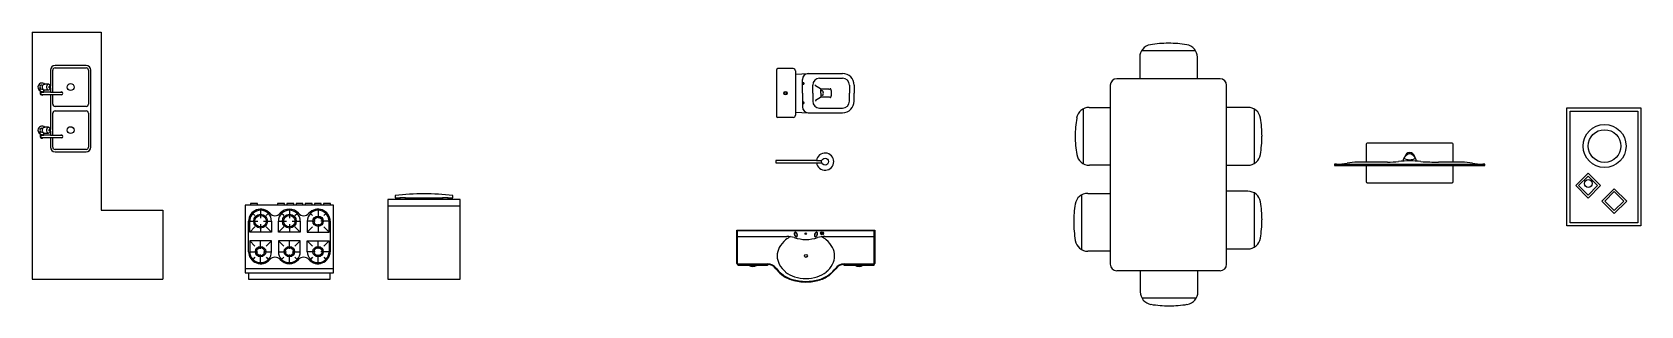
# Model space of a CAD drawing. Header units: centimetres. Extents: x 1322 to 4059, y 2074 to 2366.
# Drawn here: x 1322 to 2722, y 2074 to 2312 of the extents above; entities that cross this region are included whole.
import ezdxf

# ---------------------------------------------------------------- set-up
doc = ezdxf.new("R2010")
doc.units = ezdxf.units.CM
doc.layers.add('Blocos', color=242, linetype='Continuous')

# ---------------------------------------------------------------- blocks, each defined once
blk = doc.blocks.new('pia_cozinha')
at = {"layer": 'Blocos'}
for p, q in [((0, 214.9), (60, 214.9)), ((0, 214.9), (0, 0)), ((60, 214.9), (60, 60)), ((15.9, 181.9), (15.9, 167.9)), ((17.9, 162.7), (17.9, 181.9)), ((46.9, 185.9), (19.9, 185.9)), ((19.9, 183.9), (46.9, 183.9)), ((48.9, 181.9), (48.9, 152.4)), ((50.9, 114.9), (50.9, 181.9)), ((8.5, 168.9), (9.2, 168.9)), ((10.5, 169.7), (10.9, 169.7)), ((14.2, 169.7), (10.9, 169.7)), ((7, 164), (7, 166)), ((7, 164), (7, 161.7)), ((8.5, 165.4), (9.2, 165.4)), ((8.5, 162.7), (10, 162.7)), ((8.5, 160.7), (9.6, 160.7)), ((9.6, 160.7), (15.9, 160.7)), ((10, 164), (10, 164.8)), ((10, 162.7), (10, 164)), ((15.9, 162.7), (10, 162.7)), ((10.5, 164.7), (10.9, 164.7)), ((10.9, 164.7), (14.2, 164.7)), ((15.9, 166.4), (15.9, 162.7)), ((15.9, 162.7), (25.5, 162.7)), ((15.9, 160.7), (25.5, 160.7)), ((15.9, 160.7), (15.9, 130.4)), ((17.9, 152.4), (17.9, 160.7)), ((17.9, 125.2), (17.9, 144.4)), ((46.9, 150.4), (19.9, 150.4)), ((19.9, 146.4), (46.9, 146.4)), ((48.9, 144.4), (48.9, 114.9)), ((7, 126.5), (7, 128.5)), ((7, 126.5), (7, 124.2)), ((8.5, 131.4), (9.2, 131.4)), ((8.5, 127.9), (9.2, 127.9)), ((10, 126.5), (10, 127.3)), ((10, 125.2), (10, 126.5)), ((10.5, 132.2), (10.9, 132.2)), ((10.5, 127.2), (10.9, 127.2)), ((14.2, 132.2), (10.9, 132.2)), ((10.9, 127.2), (14.2, 127.2)), ((15.9, 128.9), (15.9, 125.2)), ((8.5, 125.2), (10, 125.2)), ((8.5, 123.2), (9.6, 123.2)), ((9.6, 123.2), (15.9, 123.2)), ((15.9, 125.2), (10, 125.2)), ((15.9, 125.2), (25.5, 125.2)), ((15.9, 123.2), (25.5, 123.2)), ((15.9, 123.2), (15.9, 114.9)), ((17.9, 114.9), (17.9, 123.2)), ((46.9, 112.9), (19.9, 112.9)), ((19.9, 110.9), (46.9, 110.9)), ((60, 60), (113.6, 60)), ((113.6, 60), (113.6, 0)), ((0, 0), (113.6, 0))]:
    blk.add_line(p, q, dxfattribs=at)
for centre in [(33.4, 167.2), (33.4, 129.7)]:
    blk.add_circle(centre, 3, dxfattribs=at)
for centre, radius, start, end in [((19.9, 181.9), 4, 90, 180), ((19.9, 181.9), 2, 90, 180), ((46.9, 181.9), 4, 0, 90), ((46.9, 181.9), 2, 0, 90), ((8.5, 167.2), 3.5, 45.5847, 244.6231), ((8.5, 167.2), 1.75, 90, 204.62), ((12.2, 167.2), 3.52, 163.6751, 180), ((11.4, 167.4), 2.62, 144.7356, 163.6751), ((10.8, 167.8), 1.95, 120.3612, 144.7356), ((10.5, 168.4), 1.27, 90, 120.3612), ((16, 167.2), 3.52, 163.6751, 180), ((15.1, 167.4), 2.62, 144.7356, 163.6751), ((14.6, 167.8), 1.95, 120.3612, 144.7356), ((14.2, 168.4), 1.27, 90, 120.3612), ((14.2, 168.4), 1.27, 59.6388, 90), ((13.9, 167.8), 1.95, 35.2644, 59.6388), ((13.3, 167.4), 2.62, 16.3249, 35.2644), ((12.5, 167.2), 3.52, 12.2054, 16.3249), ((6, 166), 1, 360, 24.62), ((8.5, 167.2), 1.75, 211.0027, 270), ((8.5, 161.7), 1.5, 41.8103, 180), ((8.5, 161.7), 1.5, 180, 318.1897), ((8.5, 161.7), 1, 90.0002, 270.0002), ((12.2, 167.2), 3.52, 180, 196.3249), ((11.4, 166.9), 2.62, 196.3249, 215.2644), ((10.8, 166.6), 1.95, 215.2644, 239.6388), ((10.5, 166), 1.27, 239.6388, 270), ((8.5, 167.2), 3.5, 295.3769, 314.4153), ((16, 167.2), 3.52, 180, 196.3249), ((15.1, 166.9), 2.62, 196.3249, 215.2644), ((14.6, 166.6), 1.95, 215.2644, 239.6388), ((14.2, 166), 1.27, 239.6388, 270), ((14.2, 166), 1.27, 270, 300.3612), ((15.5, 167.2), 1.06, 163.6751, 180), ((15.5, 167.2), 1.06, 180, 196.3249), ((15.2, 167.3), 0.787, 144.7356, 163.6751), ((15.2, 167.1), 0.787, 196.3249, 215.2644), ((15.1, 167.4), 0.586, 120.3612, 144.7356), ((15.1, 167), 0.586, 215.2644, 239.6388), ((15, 167.6), 0.381, 90, 120.3612), ((15, 166.8), 0.381, 239.6388, 270), ((13.9, 166.6), 1.95, 300.3612, 324.7356), ((15, 167.6), 0.381, 59.6388, 90), ((15, 166.8), 0.381, 270, 300.3612), ((14.9, 167.4), 0.586, 35.2644, 59.6388), ((14.9, 167), 0.586, 300.3612, 324.7356), ((14.7, 167.3), 0.787, 16.3249, 35.2644), ((14.7, 167.1), 0.787, 324.7356, 343.6751), ((14.4, 167.2), 1.06, 360, 16.3249), ((14.4, 167.2), 1.06, 343.6751, 0), ((13.3, 166.9), 2.62, 324.7356, 343.6751), ((12.5, 167.2), 3.52, 343.6751, 347.7946), ((12.5, 167.2), 3.52, 0, 12.2054), ((12.5, 167.2), 3.52, 347.7946, 360), ((25.5, 161.7), 1.25, 233.1301, 126.8699), ((25.5, 161.7), 1, 270.0001, 90.0001), ((19.9, 152.4), 2, 180, 270), ((19.9, 144.4), 2, 90, 180), ((46.9, 152.4), 2, 270, 0), ((46.9, 144.4), 2, 0, 90), ((8.5, 129.7), 3.5, 45.5847, 244.6231), ((8.5, 129.7), 1.75, 90, 204.62), ((6, 128.5), 1, 360, 24.62), ((8.5, 129.7), 1.75, 211.0027, 270), ((12.2, 129.7), 3.52, 163.6751, 180), ((12.2, 129.7), 3.52, 180, 196.3249), ((11.4, 129.9), 2.62, 144.7356, 163.6751), ((11.4, 129.4), 2.62, 196.3249, 215.2644), ((10.8, 130.3), 1.95, 120.3612, 144.7356), ((10.8, 129.1), 1.95, 215.2644, 239.6388), ((10.5, 130.9), 1.27, 90, 120.3612), ((10.5, 128.5), 1.27, 239.6388, 270), ((8.5, 129.7), 3.5, 295.3769, 314.4153), ((16, 129.7), 3.52, 163.6751, 180), ((16, 129.7), 3.52, 180, 196.3249), ((15.1, 129.9), 2.62, 144.7356, 163.6751), ((15.1, 129.4), 2.62, 196.3249, 215.2644), ((14.6, 130.3), 1.95, 120.3612, 144.7356), ((14.6, 129.1), 1.95, 215.2644, 239.6388), ((14.2, 130.9), 1.27, 90, 120.3612), ((14.2, 128.5), 1.27, 239.6388, 270), ((14.2, 130.9), 1.27, 59.6388, 90), ((14.2, 128.5), 1.27, 270, 300.3612), ((15.5, 129.7), 1.06, 163.6751, 180), ((15.5, 129.7), 1.06, 180, 196.3249), ((15.2, 129.8), 0.787, 144.7356, 163.6751), ((15.2, 129.6), 0.787, 196.3249, 215.2644), ((15.1, 129.9), 0.586, 120.3612, 144.7356), ((15.1, 129.5), 0.586, 215.2644, 239.6388), ((15, 130.1), 0.381, 90, 120.3612), ((15, 129.3), 0.381, 239.6388, 270), ((13.9, 130.3), 1.95, 35.2644, 59.6388), ((13.9, 129.1), 1.95, 300.3612, 324.7356), ((15, 130.1), 0.381, 59.6388, 90), ((15, 129.3), 0.381, 270, 300.3612), ((14.9, 129.9), 0.586, 35.2644, 59.6388), ((14.9, 129.5), 0.586, 300.3612, 324.7356), ((14.7, 129.8), 0.787, 16.3249, 35.2644), ((14.7, 129.6), 0.787, 324.7356, 343.6751), ((13.3, 129.9), 2.62, 16.3249, 35.2644), ((14.4, 129.7), 1.06, 0, 16.3249), ((14.4, 129.7), 1.06, 343.6751, 0), ((13.3, 129.4), 2.62, 324.7356, 343.6751), ((12.5, 129.7), 3.52, 12.2054, 16.3249), ((12.5, 129.7), 3.52, 343.6751, 347.7946), ((12.5, 129.7), 3.52, 0, 12.2054), ((12.5, 129.7), 3.52, 347.7946, 360), ((8.5, 124.2), 1.5, 41.8103, 180), ((8.5, 124.2), 1.5, 180, 318.1897), ((8.5, 124.2), 1, 90.0002, 270.0002), ((19.9, 114.9), 4, 180, 270), ((19.9, 114.9), 2, 180, 270), ((25.5, 124.2), 1.25, 233.1301, 126.8699), ((25.5, 124.2), 1, 270.0001, 90.0001), ((46.9, 114.9), 2, 270, 0), ((46.9, 114.9), 4, 270, 0)]:
    blk.add_arc(centre, radius, start, end, dxfattribs=at)
blk = doc.blocks.new('fogão_6bocas')
at = {"layer": 'Blocos'}
for p, q in [((-33.8, 64.5), (-38.5, 64.5)), ((-38.5, 64.5), (-38.5, 5.5)), ((-27.8, 66), (-33.8, 66)), ((-33.8, 66), (-33.8, 64.5)), ((-27.8, 64.5), (-33.8, 64.5)), ((-29.9, 55.4), (-31.7, 57.2)), ((-27.8, 64.5), (-27.8, 66)), ((-10.2, 64.5), (-27.8, 64.5)), ((-25, 60), (-25, 53)), ((-20.1, 55.4), (-18.3, 57.2)), ((-4.2, 66), (-10.2, 66)), ((-10.2, 66), (-10.2, 64.5)), ((-4.2, 64.5), (-10.2, 64.5)), ((-4.9, 55.4), (-6.7, 57.2)), ((-4.2, 64.5), (-4.2, 66)), ((-2.2, 64.5), (-4.2, 64.5)), ((3.8, 66), (-2.2, 66)), ((-2.2, 66), (-2.2, 64.5)), ((3.8, 64.5), (-2.2, 64.5)), ((0, 60), (0, 53)), ((3.8, 64.5), (3.8, 66)), ((5.8, 64.5), (3.8, 64.5)), ((4.9, 55.4), (6.7, 57.2)), ((11.8, 66), (5.8, 66)), ((5.8, 66), (5.8, 64.5)), ((11.8, 64.5), (5.8, 64.5)), ((11.8, 64.5), (11.8, 66)), ((13.8, 64.5), (11.8, 64.5)), ((19.8, 66), (13.8, 66)), ((13.8, 66), (13.8, 64.5)), ((19.8, 64.5), (13.8, 64.5)), ((20.1, 55.4), (18.3, 57.2)), ((19.8, 64.5), (19.8, 66)), ((21.8, 64.5), (19.8, 64.5)), ((27.8, 66), (21.8, 66)), ((21.8, 66), (21.8, 64.5)), ((27.8, 64.5), (21.8, 64.5)), ((25, 60), (25, 53)), ((27.8, 64.5), (27.8, 66)), ((29.8, 64.5), (27.8, 64.5)), ((35.8, 66), (29.8, 66)), ((29.8, 66), (29.8, 64.5)), ((35.8, 64.5), (29.8, 64.5)), ((29.9, 55.4), (31.7, 57.2)), ((35.8, 64.5), (35.8, 66)), ((38.5, 64.5), (35.8, 64.5)), ((38.5, 5.5), (38.5, 64.5)), ((-35.5, 24), (-35.5, 50.5)), ((-34.5, 41), (-34.5, 50.5)), ((-34.5, 50.5), (-27.5, 50.5)), ((-29.9, 45.6), (-34.5, 41)), ((-25, 48), (-25, 41)), ((-22.5, 50.5), (-15.5, 50.5)), ((-20.1, 45.6), (-15.5, 41)), ((-15.5, 50.5), (-15.5, 41)), ((-9.5, 41), (-9.5, 50.5)), ((-9.5, 50.5), (-2.5, 50.5)), ((-4.9, 45.6), (-9.5, 41)), ((0, 48), (0, 41)), ((2.5, 50.5), (9.5, 50.5)), ((4.9, 45.6), (9.5, 41)), ((9.5, 50.5), (9.5, 41)), ((22.5, 50.5), (15.5, 50.5)), ((15.5, 50.5), (15.5, 41)), ((20.1, 45.6), (15.5, 41)), ((25, 48), (25, 41)), ((34.5, 50.5), (27.5, 50.5)), ((29.9, 45.6), (34.5, 41)), ((34.5, 41), (34.5, 50.5)), ((35.5, 50.5), (35.5, 24)), ((-15.5, 41), (-34.5, 41)), ((-29.9, 28.9), (-34.5, 33.5)), ((-15.5, 33.5), (-34.5, 33.5)), ((-34.5, 33.5), (-34.5, 24)), ((-25, 26.5), (-25, 33.5)), ((-20.1, 28.9), (-15.5, 33.5)), ((-15.5, 24), (-15.5, 33.5)), ((9.5, 41), (-9.5, 41)), ((9.5, 33.5), (-9.5, 33.5)), ((-9.5, 33.5), (-9.5, 24)), ((-4.9, 28.9), (-9.5, 33.5)), ((0, 26.5), (0, 33.5)), ((4.9, 28.9), (9.5, 33.5)), ((9.5, 24), (9.5, 33.5)), ((15.5, 41), (34.5, 41)), ((15.5, 24), (15.5, 33.5)), ((15.5, 33.5), (34.5, 33.5)), ((20.1, 28.9), (15.5, 33.5)), ((25, 26.5), (25, 33.5)), ((29.9, 28.9), (34.5, 33.5)), ((34.5, 33.5), (34.5, 24)), ((-34.5, 24), (-27.5, 24)), ((-29.9, 19.1), (-31.7, 17.3)), ((-25, 14.5), (-25, 21.5)), ((-22.5, 24), (-15.5, 24)), ((-20.1, 19.1), (-18.3, 17.3)), ((-9.5, 24), (-2.5, 24)), ((-4.9, 19.1), (-6.7, 17.3)), ((0, 14.5), (0, 21.5)), ((2.5, 24), (9.5, 24)), ((4.9, 19.1), (6.7, 17.3)), ((22.5, 24), (15.5, 24)), ((20.1, 19.1), (18.3, 17.3)), ((25, 14.5), (25, 21.5)), ((34.5, 24), (27.5, 24)), ((29.9, 19.1), (31.7, 17.3)), ((-38.5, 9.5), (38.5, 9.5)), ((-38.5, 5.5), (-35.5, 5.5)), ((-35.5, 5.5), (35.5, 5.5)), ((-35.5, 5.5), (-35.5, 0)), ((-35.5, 0), (35.5, 0)), ((35.5, 0), (35.5, 5.5)), ((35.5, 5.5), (38.5, 5.5))]:
    blk.add_line(p, q, dxfattribs=at)
for centre, radius in [((-25, 50.5), 6), ((0, 50.5), 6), ((-25, 50.5), 5), ((0, 50.5), 5), ((25, 50.5), 4.5), ((25, 50.5), 3.5), ((-25, 24), 4.5), ((0, 24), 4.5), ((25, 24), 4.5), ((-25, 24), 3.5), ((0, 24), 3.5), ((25, 24), 3.5)]:
    blk.add_circle(centre, radius, dxfattribs=at)
for centre, radius, start, end in [((-25, 50.5), 10.5, 40.7491, 180), ((-25, 50.5), 9.5, 0, 180), ((-12.5, 61.3), 6, 220.7491, 319.2509), ((0, 50.5), 9.5, 0, 180), ((0, 50.5), 10.5, 40.7491, 139.2509), ((12.5, 61.3), 6, 220.7491, 319.2509), ((25, 50.5), 9.5, 0, 180), ((25, 50.5), 10.5, 0, 139.2509), ((-25, 24), 10.5, 180, 319.2509), ((-25, 24), 9.5, 180, 0), ((-12.5, 13.2), 6, 40.7491, 139.2509), ((0, 24), 9.5, 180, 0), ((0, 24), 10.5, 220.7491, 319.2509), ((12.5, 13.2), 6, 40.7491, 139.2509), ((25, 24), 9.5, 180, 0), ((25, 24), 10.5, 220.7491, 0)]:
    blk.add_arc(centre, radius, start, end, dxfattribs=at)
blk = doc.blocks.new('geladeira')
at = {"layer": 'Blocos'}
for p, q in [((-25, 72.8), (-25, 70.8)), ((-25, 70.8), (-21, 70.8)), ((-16, 70.8), (-21, 70.8)), ((-21, 70.8), (-21, 69.5)), ((-16, 69.5), (-16, 70.8)), ((-16, 70.8), (16, 70.8)), ((21, 70.8), (16, 70.8)), ((16, 70.8), (16, 69.5)), ((21, 69.5), (21, 70.8)), ((21, 70.8), (25, 70.8)), ((25, 70.8), (25, 72.8)), ((-21, 69.5), (-31.5, 69.5)), ((-31.5, 69.5), (-31.5, 0)), ((31.5, 63.5), (-31.5, 63.5)), ((-16, 69.5), (-21, 69.5)), ((16, 69.5), (-16, 69.5)), ((21, 69.5), (16, 69.5)), ((31.5, 69.5), (21, 69.5)), ((31.5, 0), (31.5, 69.5)), ((-31.5, 0), (31.5, 0))]:
    blk.add_line(p, q, dxfattribs=at)
blk.add_arc((0, -134.8), 209.1, 83.134, 96.866, dxfattribs=at)
blk = doc.blocks.new('pia_banheiro')
at = {"layer": 'Blocos'}
for p, q in [((-60, -29), (-60, 0)), ((-60, 0), (60, 0)), ((60, 0), (60, -29)), ((-59.5, -29), (-59.5, -0.5)), ((-59.5, -0.5), (59.5, -0.5)), ((-59.5, -5.5), (-16.6, -5.5)), ((16.6, -5.5), (59.5, -5.5)), ((59.5, -29), (59.5, -0.5)), ((-59, -29.5), (-33.3, -29.5)), ((-59, -30), (-33.3, -30)), ((-59, -30.7), (-59, -30)), ((-49.3, -30.7), (-59, -30.7)), ((-49.3, -30.7), (-48.3, -30.7)), ((-48.3, -30.7), (-44, -30.7)), ((-44, -30.7), (-43, -30.7)), ((-33.3, -30.7), (-43, -30.7)), ((-33.3, -30), (-33.3, -30.7)), ((33.3, -29.5), (59, -29.5)), ((33.3, -30.7), (33.3, -30)), ((33.3, -30), (59, -30)), ((43, -30.7), (33.3, -30.7)), ((43, -30.7), (44, -30.7)), ((44, -30.7), (48.3, -30.7)), ((48.3, -30.7), (49.3, -30.7)), ((59, -30.7), (49.3, -30.7)), ((59, -30), (59, -30.7))]:
    blk.add_line(p, q, dxfattribs=at)
for centre, radius in [((-0.1, -3.2), 0.653), ((14.1, -2.8), 1.31), ((14.1, -2.8), 0.805), ((0, -22.5), 1.25)]:
    blk.add_circle(centre, radius, dxfattribs=at)
for centre, radius, start, end in [((-4.8, -24.9), 20.8, 128.2804, 152.3071), ((-1.9, -28.5), 25.5, 116.5933, 128.2804), ((-16.6, -25.5), 20, 71.2758, 90), ((-7.9, -3.2), 2.26, 172.9335, 190.0869), ((-8.7, -3.1), 1.5, 148.4998, 172.9335), ((-6.8, -3), 3.33, 190.0869, 204.2101), ((0, 23.4), 31.6, 251.2758, 270), ((-7.9, -3.2), 2.06, 172.9335, 190.0869), ((-9.3, -2.7), 0.772, 114.2101, 148.4998), ((-8.7, -3.1), 1.3, 148.4998, 172.9335), ((-6.8, -3), 3.13, 190.0869, 204.2101), ((-6.8, -3), 3.33, 204.2101, 218.3334), ((-9.3, -2.7), 0.572, 114.2101, 148.4998), ((-6.8, -3), 3.13, 204.2101, 218.3334), ((-9.3, -2.7), 0.772, 79.9205, 114.2101), ((-9.3, -2.7), 0.572, 79.9205, 114.2101), ((-7.7, -3.7), 2.26, 218.3334, 235.4867), ((-7.7, -3.7), 2.06, 218.3334, 235.4867), ((-9.4, -3.5), 1.3, 55.4867, 79.9205), ((-9.4, -3.5), 1.5, 55.4867, 79.9205), ((-8.1, -4.3), 1.5, 235.4867, 259.9205), ((-8.1, -4.3), 1.3, 235.4867, 259.9205), ((-9.8, -4.1), 2.06, 38.3334, 55.4867), ((-9.8, -4.1), 2.26, 38.3334, 55.4867), ((-8.2, -5), 0.772, 259.9205, 294.2101), ((-8.2, -5), 0.572, 259.9205, 294.2101), ((-10.7, -4.7), 3.13, 24.2101, 38.3334), ((-10.7, -4.7), 3.33, 24.2101, 38.3334), ((-8.2, -5), 0.572, 294.2101, 328.4998), ((-8.2, -5), 0.772, 294.2101, 328.4998), ((-10.7, -4.7), 3.13, 10.0869, 24.2101), ((-8.9, -4.7), 1.3, 328.4998, 352.9335), ((-10.7, -4.7), 3.33, 10.0869, 24.2101), ((-9.6, -4.6), 2.06, 352.9335, 10.0869), ((-8.9, -4.7), 1.5, 328.4998, 352.9335), ((-9.6, -4.6), 2.26, 352.9335, 10.0869), ((0, 23.4), 31.6, 270, 288.7242), ((10.7, -4.7), 3.33, 155.7899, 169.9131), ((9.6, -4.6), 2.26, 169.9131, 187.0665), ((8.9, -4.7), 1.5, 187.0665, 211.5002), ((10.7, -4.7), 3.33, 141.6666, 155.7899), ((10.7, -4.7), 3.13, 155.7899, 169.9131), ((9.6, -4.6), 2.06, 169.9131, 187.0665), ((8.9, -4.7), 1.3, 187.0665, 211.5002), ((8.2, -5), 0.772, 211.5002, 245.7899), ((10.7, -4.7), 3.13, 141.6666, 155.7899), ((8.2, -5), 0.572, 211.5002, 245.7899), ((8.2, -5), 0.772, 245.7899, 280.0795), ((8.2, -5), 0.572, 245.7899, 280.0795), ((9.8, -4.1), 2.26, 124.5133, 141.6666), ((9.8, -4.1), 2.06, 124.5133, 141.6666), ((8.1, -4.3), 1.3, 280.0795, 304.5133), ((8.1, -4.3), 1.5, 280.0795, 304.5133), ((9.4, -3.5), 1.5, 100.0795, 124.5133), ((9.4, -3.5), 1.3, 100.0795, 124.5133), ((7.7, -3.7), 2.06, 304.5133, 321.6666), ((7.7, -3.7), 2.26, 304.5133, 321.6666), ((9.3, -2.7), 0.772, 65.7899, 100.0795), ((9.3, -2.7), 0.572, 65.7899, 100.0795), ((6.8, -3), 3.13, 321.6666, 335.7899), ((9.3, -2.7), 0.572, 31.5002, 65.7899), ((6.8, -3), 3.33, 321.6666, 335.7899), ((9.3, -2.7), 0.772, 31.5002, 65.7899), ((6.8, -3), 3.13, 335.7899, 349.9131), ((8.7, -3.1), 1.3, 7.0665, 31.5002), ((8.7, -3.1), 1.5, 7.0665, 31.5002), ((7.9, -3.2), 2.06, 349.9131, 7.0665), ((6.8, -3), 3.33, 335.7899, 349.9131), ((7.9, -3.2), 2.26, 349.9131, 7.0665), ((16.6, -25.5), 20, 90, 108.7242), ((1.9, -28.5), 25.5, 51.7196, 63.4067), ((4.8, -24.9), 20.8, 27.6929, 51.7196), ((-9.3, -22.5), 15.7, 152.3071, 180), ((-9.3, -22.5), 15.7, 180, 207.6929), ((9.3, -22.5), 15.7, 0, 27.6929), ((9.3, -22.5), 15.7, 332.3071, 0), ((-59, -29), 1, 180, 270), ((-59, -29), 0.5, 180, 270), ((-46.2, -26.3), 5.43, 234.6741, 305.3259), ((-46.2, -26.3), 4.92, 243.956, 296.044), ((-33.3, -39), 9.5, 36.445, 90), ((-33.3, -39), 9, 36.445, 90), ((-4.4, -17.1), 27.3, 217.3282, 231.9424), ((-6.5, -19.2), 23.8, 216.445, 232.8255), ((-4.8, -20.1), 20.8, 207.6929, 231.7196), ((-4.2, -17.2), 27.4, 231.5488, 253.8385), ((-2.6, -14), 30.4, 232.8255, 252.5617), ((-1.9, -16.5), 25.5, 231.7196, 251.8976), ((0, -10.6), 31.6, 251.8976, 270), ((0, -10.6), 31.6, 270, 288.1024), ((1.9, -16.5), 25.5, 288.1024, 308.2804), ((2.6, -14), 30.4, 287.4383, 307.1745), ((3, -14.9), 29.9, 287.1087, 307.504), ((4.8, -20.1), 20.8, 308.2804, 332.3071), ((6.5, -19.2), 23.8, 307.1745, 323.555), ((-180, 165), 286.2, 314.6708, 316.0586), ((33.3, -39), 9.5, 90, 143.555), ((33.3, -39), 9, 90, 143.555), ((46.2, -26.2), 5.45, 234.8702, 305.1298), ((46.2, -26.3), 4.92, 243.956, 296.044), ((59, -29), 1, 270, 0), ((59, -29), 0.5, 270, 0), ((0, -5.8), 39.4, 252.5617, 270), ((0, -5.8), 38.9, 252.5617, 270), ((0, -5.8), 38.9, 270, 287.4383), ((0.2, -6.8), 38.4, 269.7746, 287.6636)]:
    blk.add_arc(centre, radius, start, end, dxfattribs=at)
blk = doc.blocks.new('chuveiro')
at = {"layer": 'Blocos'}
for p, q in [((35.6, 1), (0, 1)), ((0, 1), (0, -1)), ((35.6, 1), (40.2, 1)), ((0, -1), (35.6, -1)), ((35.6, -1), (40.2, -1))]:
    blk.add_line(p, q, dxfattribs=at)
blk.add_circle((43, 0), 3, dxfattribs=at)
blk.add_arc((43, 0), 7.5, 187.6623, 172.3377, dxfattribs=at)
blk = doc.blocks.new('vaso_sanitário')
at = {"layer": 'Blocos'}
for p, q in [((0, 20.1), (0, -20.1)), ((14.5, 21.3), (1.2, 21.3)), ((16.5, 19.3), (16.5, -19.2)), ((16.5, 16.5), (27.5, 17)), ((27.5, 17), (57.5, 17)), ((22.5, 0), (22.5, 12)), ((22.5, 0), (22.5, -12)), ((31.5, 0), (31.5, 7)), ((31.5, 0), (31.5, -7)), ((33.9, 6.4), (33.9, 7.1)), ((38.3, 3.7), (33.9, 6.4)), ((37.5, 13), (57.5, 13)), ((38.5, 0), (38.5, 3)), ((40, 1.9), (38.5, 2)), ((38.5, 0), (38.5, -3)), ((45.5, 3.5), (39, 3.5)), ((63.5, 7), (63.5, 0)), ((63.5, -7), (63.5, 0)), ((67.5, 7), (67.5, 0)), ((67.5, -7), (67.5, 0)), ((38.3, -3.7), (33.9, -6.4)), ((33.9, -6.4), (33.9, -7.1)), ((37.5, -13), (57.5, -13)), ((40, -1.9), (38.5, -2)), ((45.5, -3.5), (39, -3.5)), ((14.5, -21.3), (1.2, -21.3)), ((16.5, -16.5), (27.5, -17)), ((27.5, -17), (57.5, -17))]:
    blk.add_line(p, q, dxfattribs=at)
for radius in [1.5, 1]:
    blk.add_circle((7.8, 0), radius, dxfattribs=at)
for centre, radius, start, end in [((1.2, 20.1), 1.2, 90, 180), ((14.5, 19.3), 2, 0, 90), ((27.5, 12), 5, 90, 180), ((57.5, 7), 10, 0, 90), ((24.1, 8.4), 0.967, 164.5629, 180), ((24.1, 8.4), 0.967, 180, 195.4371), ((23.8, 8.5), 0.694, 146.3099, 164.5629), ((23.8, 8.4), 0.694, 195.4371, 213.6901), ((23.7, 8.6), 0.493, 121.8535, 146.3099), ((23.7, 8.3), 0.493, 213.6901, 238.1465), ((23.6, 8.8), 0.294, 90, 121.8535), ((23.6, 8.1), 0.294, 238.1465, 270), ((23.6, 8.8), 0.294, 58.1465, 90), ((23.6, 8.1), 0.294, 270, 301.8535), ((23.5, 8.6), 0.493, 33.6901, 58.1465), ((23.5, 8.3), 0.493, 301.8535, 326.3099), ((23.3, 8.5), 0.694, 15.4371, 33.6901), ((23.3, 8.4), 0.694, 326.3099, 344.5629), ((23, 8.4), 0.967, 0, 15.4371), ((23, 8.4), 0.967, 344.5629, 360), ((37.5, 7), 6, 90, 180), ((39, 3), 0.5, 90, 180), ((39.9, 1.2), 0.67, 14.1141, 81.8789), ((35.3, -0.4), 5.5, 4.685, 19.1599), ((35.3, 0.4), 5.5, 340.8401, 355.315), ((45.3, 6.9), 3.47, 272.8237, 292.69), ((46.8, 3.3), 0.5, 13.9425, 112.69), ((36.3, -0.2), 11.6, 0.9159, 18.0203), ((36.3, 0.2), 11.6, 341.9797, 359.0841), ((57.5, 7), 6, 0, 90), ((27.5, -12), 5, 180, 270), ((24.1, -8.4), 0.967, 164.5629, 180), ((24.1, -8.4), 0.967, 180, 195.4371), ((23.8, -8.4), 0.694, 146.3099, 164.5629), ((23.8, -8.5), 0.694, 195.4371, 213.6901), ((23.7, -8.3), 0.493, 121.8535, 146.3099), ((23.7, -8.6), 0.493, 213.6901, 238.1465), ((23.6, -8.1), 0.294, 90, 121.8535), ((23.6, -8.8), 0.294, 238.1465, 270), ((23.6, -8.1), 0.294, 58.1465, 90), ((23.6, -8.8), 0.294, 270, 301.8535), ((23.5, -8.3), 0.493, 33.6901, 58.1465), ((23.5, -8.6), 0.493, 301.8535, 326.3099), ((23.3, -8.4), 0.694, 15.4371, 33.6901), ((23.3, -8.5), 0.694, 326.3099, 344.5629), ((23, -8.4), 0.967, 0, 15.4371), ((23, -8.4), 0.967, 344.5629, 360), ((37.5, -7), 6, 180, 270), ((39, -3), 0.5, 180, 270), ((39.9, -1.2), 0.67, 278.1211, 345.8859), ((45.3, -6.9), 3.47, 67.31, 87.1763), ((46.8, -3.3), 0.5, 247.31, 346.0575), ((57.5, -7), 10, 270, 0), ((57.5, -7), 6, 270, 0), ((1.2, -20.1), 1.2, 180, 270), ((14.5, -19.2), 2, 270, 0)]:
    blk.add_arc(centre, radius, start, end, dxfattribs=at)
blk = doc.blocks.new('mesa_sala_jantar')
at = {"layer": 'Blocos'}
for p, q in [((-25, 102.2), (-25, 83.4)), ((-23.3, 108), (23.6, 108)), ((25.2, 83.4), (25.2, 102.2)), ((-50.6, 77.9), (-50.6, -77.9)), ((45, 83.4), (-45, 83.4)), ((50.6, -77.9), (50.6, 77.9)), ((-74.2, 57.2), (-74.2, 9.7)), ((-68.9, 58.6), (-50.6, 58.6)), ((69.1, 58.6), (50.6, 58.6)), ((74.5, 57.2), (74.5, 9.7)), ((-50.6, 8.3), (-68.8, 8.3)), ((50.6, 8.3), (69.1, 8.3)), ((-75.5, -17.6), (-75.5, -65.1)), ((-70.2, -16.2), (-50.6, -16.2)), ((69.1, -14.2), (50.6, -14.2)), ((74.5, -15.6), (74.5, -63.1)), ((-50.6, -66.5), (-70.1, -66.5)), ((50.6, -64.5), (69.1, -64.5)), ((-45, -83.4), (45, -83.4)), ((-24.5, -83.4), (-24.5, -101.8)), ((25.7, -101.8), (25.7, -83.4)), ((-23.2, -107.1), (24.3, -107.1))]:
    blk.add_line(p, q, dxfattribs=at)
for centre, radius, start, end in [((-13.9, 102.2), 11.1, 99.3723, 180), ((0.1, 17.4), 97, 90, 99.3723), ((0.1, 17.4), 97, 80.6277, 90), ((14.1, 102.2), 11.1, 0, 80.6277), ((-45, 77.9), 5.56, 90, 180), ((45, 77.9), 5.56, 0, 90), ((-68.9, 47.5), 11.1, 90, 170.6936), ((69.1, 47.5), 11.1, 9.3064, 90), ((14.9, 33.7), 96, 170.6936, 180.0902), ((-14.6, 33.7), 96, 359.9098, 9.3064), ((17.2, 33.7), 98.3, 180.0902, 189.4567), ((-17, 33.7), 98.3, 350.5433, 359.9098), ((-68.8, 19.4), 11.1, 189.4567, 270), ((69.1, 19.4), 11.1, 270, 350.5433), ((13.6, -41), 96, 170.6936, 180.0902), ((-70.2, -27.3), 11.1, 90, 170.6936), ((69.1, -25.4), 11.1, 9.3064, 90), ((-14.6, -39.1), 96, 359.9098, 9.3064), ((15.9, -41), 98.3, 180.0902, 189.4567), ((-17, -39.1), 98.3, 350.5433, 359.9098), ((69.1, -53.4), 11.1, 270, 350.5433), ((-70.1, -55.4), 11.1, 189.4567, 270), ((-45, -77.9), 5.56, 180, 270), ((45, -77.9), 5.56, 270, 0), ((-13.4, -101.8), 11.1, 180, 260.6277), ((14.6, -101.8), 11.1, 279.3723, 0), ((0.6, -17), 97, 260.6277, 270), ((0.6, -17), 97, 270, 279.3723)]:
    blk.add_arc(centre, radius, start, end, dxfattribs=at)
blk = doc.blocks.new('tv_lcd')
at = {"layer": 'Blocos'}
for p, q in [((36.9, 0), (-36.9, 0)), ((-37.9, -1), (-37.9, -16.5)), ((37.9, -16.5), (37.9, -1)), ((-63.7, -18.2), (-65.3, -18.2)), ((-65.3, -18.2), (-65.3, -19.5)), ((-65.3, -19.2), (65.3, -19.2)), ((-65.3, -19.5), (-37.9, -19.5)), ((-63.7, -18.2), (63.7, -18.2)), ((-37.9, -16.5), (-45.3, -16.5)), ((-19.4, -16.5), (-37.9, -16.5)), ((-37.9, -19.5), (37.9, -19.5)), ((-37.9, -19.5), (-37.9, -33.5)), ((37.9, -16.5), (25, -16.5)), ((45.3, -16.5), (37.9, -16.5)), ((37.9, -33.5), (37.9, -19.5)), ((37.9, -19.5), (65.3, -19.5)), ((65.3, -18.2), (63.7, -18.2)), ((65.3, -19.5), (65.3, -18.2)), ((-36.9, -34.5), (36.9, -34.5))]:
    blk.add_line(p, q, dxfattribs=at)
for centre, radius, start, end in [((-36.9, -1), 1, 90, 180), ((36.9, -1), 1, 0, 90), ((2, -16.9), 8.07, 115, 171.452), ((0, -4.9), 9.55, 237.9531, 302.0469), ((0, -12.7), 4.43, 10.6263, 169.3737), ((0, -12.7), 3.43, 65, 115), ((-2, -16.9), 8.07, 8.548, 65), ((-63.7, 31.5), 49.7, 270, 280.6728), ((-45.3, -66.2), 49.7, 90, 100.6728), ((-19.4, 83.5), 100, 270, 275.5788), ((0, -115.5), 100, 84.4212, 95.5788), ((25, 229.2), 245.7, 266.4417, 270.0006), ((45.3, -66.2), 49.7, 79.3272, 90), ((63.7, 31.5), 49.7, 259.3272, 270), ((-36.9, -33.5), 1, 180, 270), ((36.9, -33.5), 1, 270, 0)]:
    blk.add_arc(centre, radius, start, end, dxfattribs=at)
blk = doc.blocks.new('mesa_centro_sala')
at = {"layer": 'Blocos'}
for p, q in [((0, -51.3), (0, 51.3)), ((0, 51.3), (64.3, 51.3)), ((2.7, -48.6), (2.7, 48.6)), ((2.7, 48.6), (61.6, 48.6)), ((61.6, 48.6), (61.6, -48.6)), ((64.3, 51.3), (64.3, -51.3)), ((18.4, -5.4), (7.6, -16.2)), ((18.4, -7.9), (10.1, -16.2)), ((29.2, -16.2), (18.4, -5.4)), ((26.7, -16.2), (18.4, -7.9)), ((7.6, -16.2), (18.4, -27.1)), ((10.1, -16.2), (18.4, -24.5)), ((18.4, -27.1), (29.2, -16.2)), ((18.4, -24.5), (26.7, -16.2)), ((41.2, -18.9), (30.3, -29.7)), ((41.2, -21.4), (32.9, -29.7)), ((52, -29.7), (41.2, -18.9)), ((49.5, -29.7), (41.2, -21.4)), ((30.3, -29.7), (41.2, -40.6)), ((32.9, -29.7), (41.2, -38)), ((41.2, -38), (49.5, -29.7)), ((41.2, -40.6), (52, -29.7)), ((64.3, -51.3), (0, -51.3)), ((61.6, -48.6), (2.7, -48.6))]:
    blk.add_line(p, q, dxfattribs=at)
for centre, radius in [((32.7, 18.2), 18.7), ((32.7, 18.2), 14.2), ((18.6, -14.4), 3.38)]:
    blk.add_circle(centre, radius, dxfattribs=at)

msp = doc.modelspace()

# ---------------------------------------------------------------- block references
at = {"layer": 'Blocos'}
for name, p in [('pia_cozinha', (1322.3, 2096.8)), ('mesa_sala_jantar', (2310.8, 2187.7)), ('vaso_sanitário', (1969.8, 2258.7)), ('mesa_centro_sala', (2657.5, 2194.5)), ('tv_lcd', (2520.7, 2215.2)), ('chuveiro', (1969.1, 2199.1)), ('geladeira', (1663.1, 2096.8)), ('fogão_6bocas', (1546, 2096.8)), ('pia_banheiro', (1995.4, 2139.6))]:
    msp.add_blockref(name, p, dxfattribs=at)

doc.saveas('drawing.dxf')
